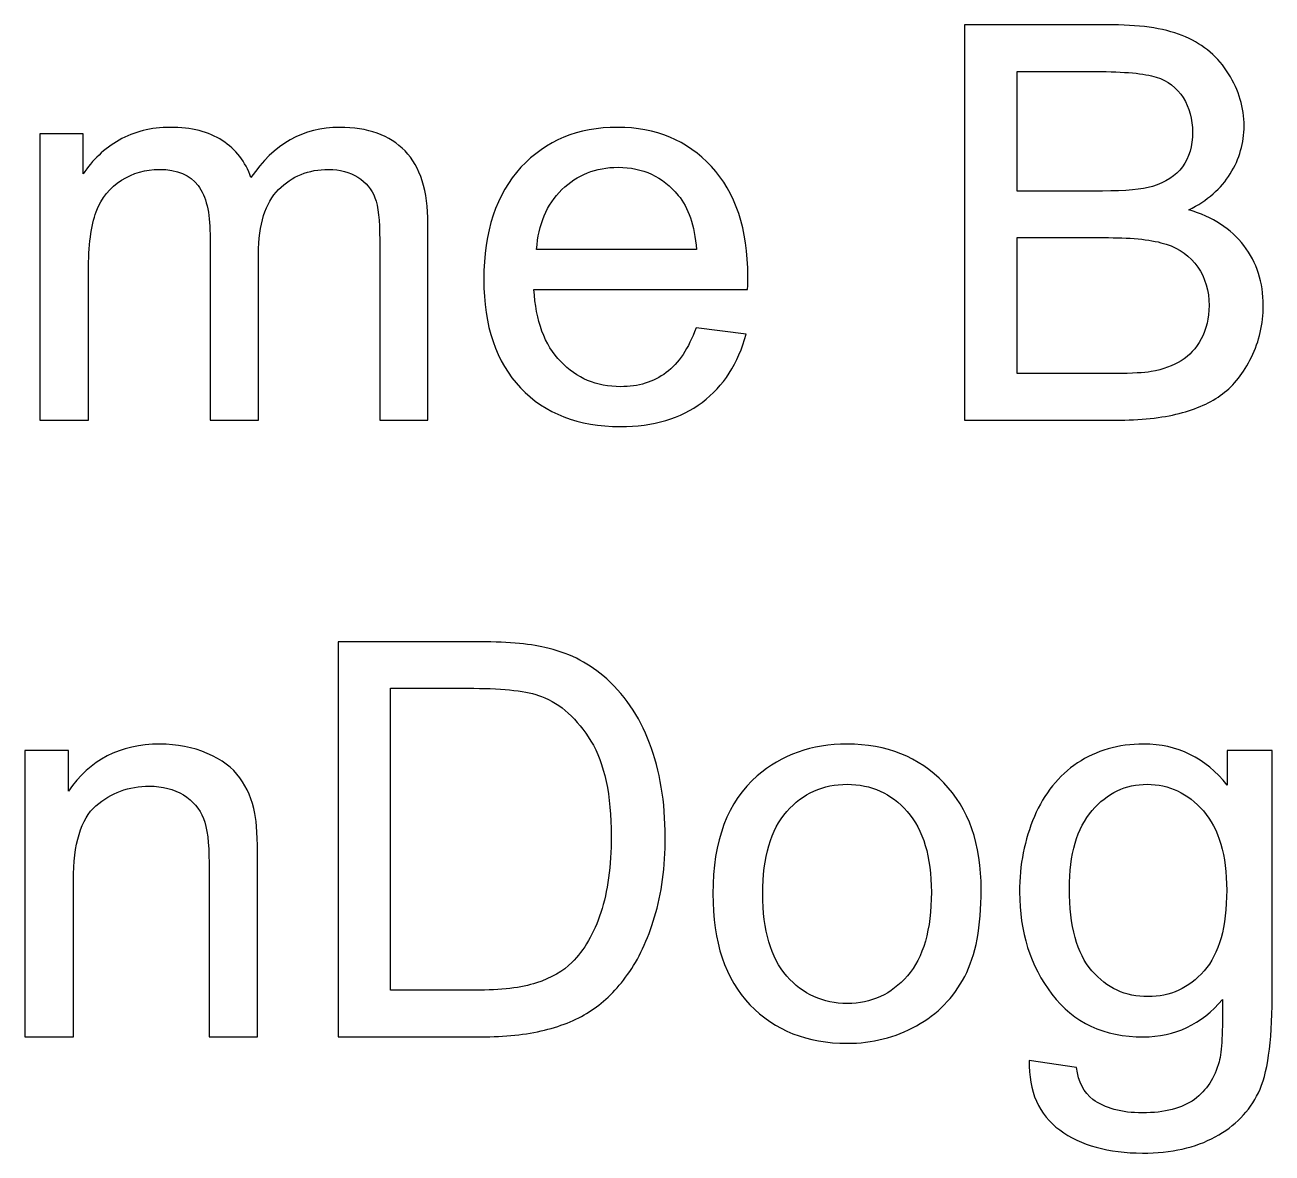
# Model space of a CAD drawing. Header units: centimetres. Extents: x -24.8 to 34.2, y -10 to 25.5.
# Drawn here: x -10.96 to -3, y 18.24 to 25.45 of the extents above; entities that cross this region are included whole.
import ezdxf

# ---------------------------------------------------------------- set-up
doc = ezdxf.new("R2010")
doc.units = ezdxf.units.CM
doc.header["$MEASUREMENT"] = 0
doc.layers.add('Layer 1', color=7, linetype='Continuous')

msp = doc.modelspace()

# ---------------------------------------------------------------- linework, layer by layer
at = {"layer": 'Layer 1', "color": 250}
for points, knots in [([(-4.9613, 22.92589), (-4.9613, 22.92589), (-4.9613, 25.45119), (-4.9613, 25.45119), (-4.9613, 25.45119), (-4.9613, 25.45119), (-4.01351, 25.45119), (-4.01351, 25.45119), (-4.01351, 25.45119), (-3.82066, 25.45119), (-3.66603, 25.42532), (-3.54961, 25.37475), (-3.54961, 25.37475), (-3.4326, 25.3236), (-3.34147, 25.24481), (-3.27562, 25.13839), (-3.27562, 25.13839), (-3.20977, 25.03256), (-3.17625, 24.92143), (-3.17625, 24.80502), (-3.17625, 24.80502), (-3.17625, 24.69742), (-3.20565, 24.5957), (-3.26445, 24.50045), (-3.26445, 24.50045), (-3.32266, 24.4052), (-3.41144, 24.32818), (-3.52962, 24.26938), (-3.52962, 24.26938), (-3.37675, 24.2247), (-3.25974, 24.14826), (-3.17743, 24.04067), (-3.17743, 24.04067), (-3.09511, 23.93248), (-3.05396, 23.80489), (-3.05396, 23.6579), (-3.05396, 23.6579), (-3.05396, 23.53972), (-3.07924, 23.42977), (-3.12922, 23.32806), (-3.12922, 23.32806), (-3.17919, 23.22634), (-3.24093, 23.14814), (-3.31442, 23.09287), (-3.31442, 23.09287), (-3.38792, 23.0376), (-3.48023, 22.99645), (-3.59077, 22.96822), (-3.59077, 22.96822), (-3.7013, 22.94), (-3.83712, 22.92589), (-3.99822, 22.92589), (-3.99822, 22.92589), (-3.99822, 22.92589), (-4.9613, 22.92589), (-4.9613, 22.92589)], [0, 0, 0, 0, 0.0714286, 0.0714286, 0.0714286, 0.0714286, 0.1428571, 0.1428571, 0.1428571, 0.1428571, 0.2142857, 0.2142857, 0.2142857, 0.2142857, 0.2857143, 0.2857143, 0.2857143, 0.2857143, 0.3571429, 0.3571429, 0.3571429, 0.3571429, 0.4285714, 0.4285714, 0.4285714, 0.4285714, 0.5, 0.5, 0.5, 0.5, 0.5714286, 0.5714286, 0.5714286, 0.5714286, 0.6428571, 0.6428571, 0.6428571, 0.6428571, 0.7142857, 0.7142857, 0.7142857, 0.7142857, 0.7857143, 0.7857143, 0.7857143, 0.7857143, 0.8571429, 0.8571429, 0.8571429, 0.8571429, 0.9285714, 0.9285714, 0.9285714, 0.9285714, 1, 1, 1, 1]), ([(-4.62675, 24.38991), (-4.62675, 24.38991), (-4.08054, 24.38991), (-4.08054, 24.38991), (-4.08054, 24.38991), (-3.93296, 24.38991), (-3.82654, 24.39991), (-3.76186, 24.41931), (-3.76186, 24.41931), (-3.6772, 24.44459), (-3.61311, 24.48634), (-3.57019, 24.54514), (-3.57019, 24.54514), (-3.52727, 24.60393), (-3.50551, 24.67743), (-3.50551, 24.76562), (-3.50551, 24.76562), (-3.50551, 24.84911), (-3.5255, 24.9232), (-3.56548, 24.9867), (-3.56548, 24.9867), (-3.60605, 25.05078), (-3.66367, 25.09429), (-3.73776, 25.11781), (-3.73776, 25.11781), (-3.81243, 25.14133), (-3.9406, 25.15309), (-4.12228, 25.15309), (-4.12228, 25.15309), (-4.12228, 25.15309), (-4.62675, 25.15309), (-4.62675, 25.15309), (-4.62675, 25.15309), (-4.62675, 25.15309), (-4.62675, 24.38991), (-4.62675, 24.38991)], [0, 0, 0, 0, 0.1111111, 0.1111111, 0.1111111, 0.1111111, 0.2222222, 0.2222222, 0.2222222, 0.2222222, 0.3333333, 0.3333333, 0.3333333, 0.3333333, 0.4444444, 0.4444444, 0.4444444, 0.4444444, 0.5555556, 0.5555556, 0.5555556, 0.5555556, 0.6666667, 0.6666667, 0.6666667, 0.6666667, 0.7777778, 0.7777778, 0.7777778, 0.7777778, 0.8888889, 0.8888889, 0.8888889, 0.8888889, 1, 1, 1, 1]), ([(-10.86738, 22.92589), (-10.86738, 22.92589), (-10.86738, 24.75504), (-10.86738, 24.75504), (-10.86738, 24.75504), (-10.86738, 24.75504), (-10.59045, 24.75504), (-10.59045, 24.75504), (-10.59045, 24.75504), (-10.59045, 24.75504), (-10.59045, 24.49869), (-10.59045, 24.49869), (-10.59045, 24.49869), (-10.53283, 24.58806), (-10.45639, 24.66038), (-10.36114, 24.71447), (-10.36114, 24.71447), (-10.26589, 24.76915), (-10.15712, 24.79678), (-10.03541, 24.79678), (-10.03541, 24.79678), (-9.90018, 24.79678), (-9.78906, 24.76856), (-9.70263, 24.71212), (-9.70263, 24.71212), (-9.61561, 24.65567), (-9.55446, 24.57747), (-9.51918, 24.47634), (-9.51918, 24.47634), (-9.37395, 24.68977), (-9.18581, 24.79678), (-8.95415, 24.79678), (-8.95415, 24.79678), (-8.77247, 24.79678), (-8.63312, 24.74622), (-8.53552, 24.64568), (-8.53552, 24.64568), (-8.43792, 24.54514), (-8.38912, 24.3905), (-8.38912, 24.18178), (-8.38912, 24.18178), (-8.38912, 24.18178), (-8.38912, 22.92589), (-8.38912, 22.92589), (-8.38912, 22.92589), (-8.38912, 22.92589), (-8.69721, 22.92589), (-8.69721, 22.92589), (-8.69721, 22.92589), (-8.69721, 22.92589), (-8.69721, 24.07829), (-8.69721, 24.07829), (-8.69721, 24.07829), (-8.69721, 24.20235), (-8.70721, 24.29172), (-8.7272, 24.34641), (-8.7272, 24.34641), (-8.74778, 24.4005), (-8.78423, 24.44459), (-8.83656, 24.47811), (-8.83656, 24.47811), (-8.88947, 24.51103), (-8.9518, 24.52809), (-9.02294, 24.52809), (-9.02294, 24.52809), (-9.15171, 24.52809), (-9.25813, 24.48516), (-9.34338, 24.39932), (-9.34338, 24.39932), (-9.42805, 24.31407), (-9.47097, 24.17707), (-9.47097, 23.98892), (-9.47097, 23.98892), (-9.47097, 23.98892), (-9.47097, 22.92589), (-9.47097, 22.92589), (-9.47097, 22.92589), (-9.47097, 22.92589), (-9.78082, 22.92589), (-9.78082, 22.92589), (-9.78082, 22.92589), (-9.78082, 22.92589), (-9.78082, 24.11416), (-9.78082, 24.11416), (-9.78082, 24.11416), (-9.78082, 24.25233), (-9.80611, 24.35581), (-9.85667, 24.4246), (-9.85667, 24.4246), (-9.90724, 24.4934), (-9.98955, 24.52809), (-10.10479, 24.52809), (-10.10479, 24.52809), (-10.19181, 24.52809), (-10.27236, 24.50516), (-10.34644, 24.45871), (-10.34644, 24.45871), (-10.42053, 24.41285), (-10.47462, 24.34582), (-10.50754, 24.25762), (-10.50754, 24.25762), (-10.54106, 24.16884), (-10.55752, 24.04125), (-10.55752, 23.87486), (-10.55752, 23.87486), (-10.55752, 23.87486), (-10.55752, 22.92589), (-10.55752, 22.92589), (-10.55752, 22.92589), (-10.55752, 22.92589), (-10.86738, 22.92589), (-10.86738, 22.92589)], [0, 0, 0, 0, 0.0357143, 0.0357143, 0.0357143, 0.0357143, 0.0714286, 0.0714286, 0.0714286, 0.0714286, 0.1071429, 0.1071429, 0.1071429, 0.1071429, 0.1428571, 0.1428571, 0.1428571, 0.1428571, 0.1785714, 0.1785714, 0.1785714, 0.1785714, 0.2142857, 0.2142857, 0.2142857, 0.2142857, 0.25, 0.25, 0.25, 0.25, 0.2857143, 0.2857143, 0.2857143, 0.2857143, 0.3214286, 0.3214286, 0.3214286, 0.3214286, 0.3571429, 0.3571429, 0.3571429, 0.3571429, 0.3928571, 0.3928571, 0.3928571, 0.3928571, 0.4285714, 0.4285714, 0.4285714, 0.4285714, 0.4642857, 0.4642857, 0.4642857, 0.4642857, 0.5, 0.5, 0.5, 0.5, 0.5357143, 0.5357143, 0.5357143, 0.5357143, 0.5714286, 0.5714286, 0.5714286, 0.5714286, 0.6071429, 0.6071429, 0.6071429, 0.6071429, 0.6428571, 0.6428571, 0.6428571, 0.6428571, 0.6785714, 0.6785714, 0.6785714, 0.6785714, 0.7142857, 0.7142857, 0.7142857, 0.7142857, 0.75, 0.75, 0.75, 0.75, 0.7857143, 0.7857143, 0.7857143, 0.7857143, 0.8214286, 0.8214286, 0.8214286, 0.8214286, 0.8571429, 0.8571429, 0.8571429, 0.8571429, 0.8928571, 0.8928571, 0.8928571, 0.8928571, 0.9285714, 0.9285714, 0.9285714, 0.9285714, 0.9642857, 0.9642857, 0.9642857, 0.9642857, 1, 1, 1, 1]), ([(-6.67698, 23.51503), (-6.67698, 23.51503), (-6.35654, 23.47563), (-6.35654, 23.47563), (-6.35654, 23.47563), (-6.4071, 23.28807), (-6.50059, 23.14285), (-6.637, 23.03937), (-6.637, 23.03937), (-6.77399, 22.93647), (-6.94862, 22.88473), (-7.16087, 22.88473), (-7.16087, 22.88473), (-7.42839, 22.88473), (-7.64065, 22.96705), (-7.79704, 23.13168), (-7.79704, 23.13168), (-7.95403, 23.29631), (-8.03223, 23.52737), (-8.03223, 23.82488), (-8.03223, 23.82488), (-8.03223, 24.13298), (-7.95285, 24.37169), (-7.79469, 24.54161), (-7.79469, 24.54161), (-7.63594, 24.71153), (-7.43074, 24.79678), (-7.17792, 24.79678), (-7.17792, 24.79678), (-6.93333, 24.79678), (-6.73342, 24.71329), (-6.57879, 24.5469), (-6.57879, 24.5469), (-6.42357, 24.38051), (-6.34595, 24.14591), (-6.34595, 23.84429), (-6.34595, 23.84429), (-6.34595, 23.82547), (-6.34654, 23.79784), (-6.34772, 23.76138), (-6.34772, 23.76138), (-6.34772, 23.76138), (-7.71179, 23.76138), (-7.71179, 23.76138), (-7.71179, 23.76138), (-7.70062, 23.5603), (-7.64359, 23.40625), (-7.54128, 23.29983), (-7.54128, 23.29983), (-7.43898, 23.19282), (-7.31198, 23.13932), (-7.15911, 23.13932), (-7.15911, 23.13932), (-7.04563, 23.13932), (-6.94862, 23.16931), (-6.86806, 23.22928), (-6.86806, 23.22928), (-6.78751, 23.28866), (-6.72401, 23.38391), (-6.67698, 23.51503)], [0, 0, 0, 0, 0.0666667, 0.0666667, 0.0666667, 0.0666667, 0.1333333, 0.1333333, 0.1333333, 0.1333333, 0.2, 0.2, 0.2, 0.2, 0.2666667, 0.2666667, 0.2666667, 0.2666667, 0.3333333, 0.3333333, 0.3333333, 0.3333333, 0.4, 0.4, 0.4, 0.4, 0.4666667, 0.4666667, 0.4666667, 0.4666667, 0.5333333, 0.5333333, 0.5333333, 0.5333333, 0.6, 0.6, 0.6, 0.6, 0.6666667, 0.6666667, 0.6666667, 0.6666667, 0.7333333, 0.7333333, 0.7333333, 0.7333333, 0.8, 0.8, 0.8, 0.8, 0.8666667, 0.8666667, 0.8666667, 0.8666667, 0.9333333, 0.9333333, 0.9333333, 0.9333333, 1, 1, 1, 1]), ([(-7.69474, 24.01656), (-7.69474, 24.01656), (-6.67345, 24.01656), (-6.67345, 24.01656), (-6.67345, 24.01656), (-6.68697, 24.17002), (-6.72637, 24.28585), (-6.79045, 24.36228), (-6.79045, 24.36228), (-6.88923, 24.48164), (-7.01741, 24.54161), (-7.17439, 24.54161), (-7.17439, 24.54161), (-7.31668, 24.54161), (-7.43662, 24.49398), (-7.53364, 24.39873), (-7.53364, 24.39873), (-7.63065, 24.30348), (-7.68416, 24.1759), (-7.69474, 24.01656)], [0, 0, 0, 0, 0.2, 0.2, 0.2, 0.2, 0.4, 0.4, 0.4, 0.4, 0.6, 0.6, 0.6, 0.6, 0.8, 0.8, 0.8, 0.8, 1, 1, 1, 1]), ([(-4.62675, 23.22399), (-4.62675, 23.22399), (-3.99822, 23.22399), (-3.99822, 23.22399), (-3.99822, 23.22399), (-3.89004, 23.22399), (-3.81419, 23.2281), (-3.77068, 23.23575), (-3.77068, 23.23575), (-3.69366, 23.24986), (-3.62957, 23.27279), (-3.57783, 23.30513), (-3.57783, 23.30513), (-3.52609, 23.33688), (-3.48376, 23.38391), (-3.45024, 23.44506), (-3.45024, 23.44506), (-3.41732, 23.5068), (-3.40027, 23.57735), (-3.40027, 23.6579), (-3.40027, 23.6579), (-3.40027, 23.75198), (-3.42437, 23.8337), (-3.47259, 23.90367), (-3.47259, 23.90367), (-3.5208, 23.97305), (-3.58783, 24.02185), (-3.67367, 24.05007), (-3.67367, 24.05007), (-3.75892, 24.07771), (-3.8824, 24.09182), (-4.04291, 24.09182), (-4.04291, 24.09182), (-4.04291, 24.09182), (-4.62675, 24.09182), (-4.62675, 24.09182), (-4.62675, 24.09182), (-4.62675, 24.09182), (-4.62675, 23.22399), (-4.62675, 23.22399)], [0, 0, 0, 0, 0.1, 0.1, 0.1, 0.1, 0.2, 0.2, 0.2, 0.2, 0.3, 0.3, 0.3, 0.3, 0.4, 0.4, 0.4, 0.4, 0.5, 0.5, 0.5, 0.5, 0.6, 0.6, 0.6, 0.6, 0.7, 0.7, 0.7, 0.7, 0.8, 0.8, 0.8, 0.8, 0.9, 0.9, 0.9, 0.9, 1, 1, 1, 1]), ([(-8.9615, 18.98478), (-8.9615, 18.98478), (-8.9615, 21.51008), (-8.9615, 21.51008), (-8.9615, 21.51008), (-8.9615, 21.51008), (-8.09191, 21.51008), (-8.09191, 21.51008), (-8.09191, 21.51008), (-7.89553, 21.51008), (-7.7456, 21.49773), (-7.64212, 21.47362), (-7.64212, 21.47362), (-7.49748, 21.4407), (-7.37401, 21.38014), (-7.2717, 21.29312), (-7.2717, 21.29312), (-7.13882, 21.18023), (-7.03887, 21.03677), (-6.97302, 20.86155), (-6.97302, 20.86155), (-6.90658, 20.68634), (-6.87365, 20.48643), (-6.87365, 20.26124), (-6.87365, 20.26124), (-6.87365, 20.06957), (-6.89599, 19.89965), (-6.94127, 19.75148), (-6.94127, 19.75148), (-6.98595, 19.60332), (-7.04298, 19.48043), (-7.11354, 19.38342), (-7.11354, 19.38342), (-7.18351, 19.2864), (-7.25994, 19.20997), (-7.34343, 19.1547), (-7.34343, 19.1547), (-7.42634, 19.09884), (-7.52688, 19.05651), (-7.64447, 19.0277), (-7.64447, 19.0277), (-7.76265, 18.99889), (-7.89788, 18.98478), (-8.05016, 18.98478), (-8.05016, 18.98478), (-8.05016, 18.98478), (-8.9615, 18.98478), (-8.9615, 18.98478)], [0, 0, 0, 0, 0.0833333, 0.0833333, 0.0833333, 0.0833333, 0.1666667, 0.1666667, 0.1666667, 0.1666667, 0.25, 0.25, 0.25, 0.25, 0.3333333, 0.3333333, 0.3333333, 0.3333333, 0.4166667, 0.4166667, 0.4166667, 0.4166667, 0.5, 0.5, 0.5, 0.5, 0.5833333, 0.5833333, 0.5833333, 0.5833333, 0.6666667, 0.6666667, 0.6666667, 0.6666667, 0.75, 0.75, 0.75, 0.75, 0.8333333, 0.8333333, 0.8333333, 0.8333333, 0.9166667, 0.9166667, 0.9166667, 0.9166667, 1, 1, 1, 1]), ([(-8.62754, 19.28288), (-8.62754, 19.28288), (-8.08838, 19.28288), (-8.08838, 19.28288), (-8.08838, 19.28288), (-7.92199, 19.28288), (-7.79087, 19.29816), (-7.69621, 19.32933), (-7.69621, 19.32933), (-7.60155, 19.36049), (-7.52629, 19.404), (-7.46985, 19.46044), (-7.46985, 19.46044), (-7.39047, 19.53923), (-7.32873, 19.64624), (-7.28464, 19.7797), (-7.28464, 19.7797), (-7.24054, 19.91376), (-7.2182, 20.07545), (-7.2182, 20.26654), (-7.2182, 20.26654), (-7.2182, 20.53053), (-7.26171, 20.73338), (-7.34814, 20.87508), (-7.34814, 20.87508), (-7.43516, 21.01736), (-7.5404, 21.11203), (-7.66446, 21.16024), (-7.66446, 21.16024), (-7.75383, 21.19493), (-7.89847, 21.21198), (-8.09661, 21.21198), (-8.09661, 21.21198), (-8.09661, 21.21198), (-8.62754, 21.21198), (-8.62754, 21.21198), (-8.62754, 21.21198), (-8.62754, 21.21198), (-8.62754, 19.28288), (-8.62754, 19.28288)], [0, 0, 0, 0, 0.1, 0.1, 0.1, 0.1, 0.2, 0.2, 0.2, 0.2, 0.3, 0.3, 0.3, 0.3, 0.4, 0.4, 0.4, 0.4, 0.5, 0.5, 0.5, 0.5, 0.6, 0.6, 0.6, 0.6, 0.7, 0.7, 0.7, 0.7, 0.8, 0.8, 0.8, 0.8, 0.9, 0.9, 0.9, 0.9, 1, 1, 1, 1]), ([(-10.96293, 18.98478), (-10.96293, 18.98478), (-10.96293, 20.81393), (-10.96293, 20.81393), (-10.96293, 20.81393), (-10.96293, 20.81393), (-10.68423, 20.81393), (-10.68423, 20.81393), (-10.68423, 20.81393), (-10.68423, 20.81393), (-10.68423, 20.55405), (-10.68423, 20.55405), (-10.68423, 20.55405), (-10.54959, 20.75513), (-10.35556, 20.85567), (-10.10215, 20.85567), (-10.10215, 20.85567), (-9.99161, 20.85567), (-9.89049, 20.83568), (-9.79818, 20.79629), (-9.79818, 20.79629), (-9.70528, 20.75631), (-9.63649, 20.70457), (-9.59062, 20.63989), (-9.59062, 20.63989), (-9.54418, 20.5758), (-9.51243, 20.49937), (-9.49361, 20.41117), (-9.49361, 20.41117), (-9.48244, 20.35355), (-9.47656, 20.25301), (-9.47656, 20.10955), (-9.47656, 20.10955), (-9.47656, 20.10955), (-9.47656, 18.98478), (-9.47656, 18.98478), (-9.47656, 18.98478), (-9.47656, 18.98478), (-9.787, 18.98478), (-9.787, 18.98478), (-9.787, 18.98478), (-9.787, 18.98478), (-9.787, 20.09779), (-9.787, 20.09779), (-9.787, 20.09779), (-9.787, 20.22362), (-9.79876, 20.31828), (-9.82287, 20.38119), (-9.82287, 20.38119), (-9.84698, 20.44351), (-9.8899, 20.49349), (-9.95105, 20.53053), (-9.95105, 20.53053), (-10.01278, 20.56816), (-10.08451, 20.58698), (-10.16742, 20.58698), (-10.16742, 20.58698), (-10.29971, 20.58698), (-10.41318, 20.54464), (-10.50961, 20.46115), (-10.50961, 20.46115), (-10.60545, 20.37707), (-10.65307, 20.21832), (-10.65307, 19.98373), (-10.65307, 19.98373), (-10.65307, 19.98373), (-10.65307, 18.98478), (-10.65307, 18.98478), (-10.65307, 18.98478), (-10.65307, 18.98478), (-10.96293, 18.98478), (-10.96293, 18.98478)], [0, 0, 0, 0, 0.0555556, 0.0555556, 0.0555556, 0.0555556, 0.1111111, 0.1111111, 0.1111111, 0.1111111, 0.1666667, 0.1666667, 0.1666667, 0.1666667, 0.2222222, 0.2222222, 0.2222222, 0.2222222, 0.2777778, 0.2777778, 0.2777778, 0.2777778, 0.3333333, 0.3333333, 0.3333333, 0.3333333, 0.3888889, 0.3888889, 0.3888889, 0.3888889, 0.4444444, 0.4444444, 0.4444444, 0.4444444, 0.5, 0.5, 0.5, 0.5, 0.5555556, 0.5555556, 0.5555556, 0.5555556, 0.6111111, 0.6111111, 0.6111111, 0.6111111, 0.6666667, 0.6666667, 0.6666667, 0.6666667, 0.7222222, 0.7222222, 0.7222222, 0.7222222, 0.7777778, 0.7777778, 0.7777778, 0.7777778, 0.8333333, 0.8333333, 0.8333333, 0.8333333, 0.8888889, 0.8888889, 0.8888889, 0.8888889, 0.9444444, 0.9444444, 0.9444444, 0.9444444, 1, 1, 1, 1]), ([(-6.56909, 19.89965), (-6.56909, 20.23831), (-6.47501, 20.48937), (-6.28628, 20.65224), (-6.28628, 20.65224), (-6.12929, 20.78747), (-5.93761, 20.85567), (-5.71125, 20.85567), (-5.71125, 20.85567), (-5.4596, 20.85567), (-5.25382, 20.77336), (-5.09448, 20.60814), (-5.09448, 20.60814), (-4.93455, 20.44351), (-4.85518, 20.21597), (-4.85518, 19.92552), (-4.85518, 19.92552), (-4.85518, 19.68975), (-4.89046, 19.50454), (-4.96101, 19.36989), (-4.96101, 19.36989), (-5.03157, 19.23466), (-5.13446, 19.13001), (-5.2691, 19.05534), (-5.2691, 19.05534), (-5.40433, 18.98066), (-5.55132, 18.94362), (-5.71125, 18.94362), (-5.71125, 18.94362), (-5.96701, 18.94362), (-6.17398, 19.02535), (-6.33214, 19.18998), (-6.33214, 19.18998), (-6.4903, 19.35402), (-6.56909, 19.59038), (-6.56909, 19.89965)], [0, 0, 0, 0, 0.1111111, 0.1111111, 0.1111111, 0.1111111, 0.2222222, 0.2222222, 0.2222222, 0.2222222, 0.3333333, 0.3333333, 0.3333333, 0.3333333, 0.4444444, 0.4444444, 0.4444444, 0.4444444, 0.5555556, 0.5555556, 0.5555556, 0.5555556, 0.6666667, 0.6666667, 0.6666667, 0.6666667, 0.7777778, 0.7777778, 0.7777778, 0.7777778, 0.8888889, 0.8888889, 0.8888889, 0.8888889, 1, 1, 1, 1]), ([(-4.54826, 18.83309), (-4.54826, 18.83309), (-4.24664, 18.7884), (-4.24664, 18.7884), (-4.24664, 18.7884), (-4.23429, 18.6955), (-4.19901, 18.62789), (-4.14198, 18.58497), (-4.14198, 18.58497), (-4.06495, 18.52793), (-3.95971, 18.49912), (-3.82683, 18.49912), (-3.82683, 18.49912), (-3.68278, 18.49912), (-3.57224, 18.52793), (-3.49404, 18.58497), (-3.49404, 18.58497), (-3.41585, 18.64259), (-3.36352, 18.72314), (-3.33588, 18.82603), (-3.33588, 18.82603), (-3.31942, 18.88953), (-3.31236, 19.02182), (-3.31354, 19.22408), (-3.31354, 19.22408), (-3.44877, 19.06474), (-3.61752, 18.98478), (-3.81977, 18.98478), (-3.81977, 18.98478), (-4.07142, 18.98478), (-4.26604, 19.07533), (-4.40362, 19.25701), (-4.40362, 19.25701), (-4.5412, 19.4381), (-4.61058, 19.65623), (-4.61058, 19.90964), (-4.61058, 19.90964), (-4.61058, 20.08427), (-4.57883, 20.24537), (-4.51592, 20.39295), (-4.51592, 20.39295), (-4.45242, 20.54053), (-4.3607, 20.65459), (-4.24076, 20.73514), (-4.24076, 20.73514), (-4.12081, 20.8151), (-3.9797, 20.85567), (-3.81801, 20.85567), (-3.81801, 20.85567), (-3.60223, 20.85567), (-3.42408, 20.76807), (-3.28414, 20.59344), (-3.28414, 20.59344), (-3.28414, 20.59344), (-3.28414, 20.81393), (-3.28414, 20.81393), (-3.28414, 20.81393), (-3.28414, 20.81393), (-2.9978, 20.81393), (-2.9978, 20.81393), (-2.9978, 20.81393), (-2.9978, 20.81393), (-2.9978, 19.2329), (-2.9978, 19.2329), (-2.9978, 19.2329), (-2.9978, 18.94833), (-3.0272, 18.74607), (-3.08482, 18.6273), (-3.08482, 18.6273), (-3.14303, 18.50853), (-3.23475, 18.41446), (-3.36058, 18.34567), (-3.36058, 18.34567), (-3.4864, 18.27687), (-3.64103, 18.24218), (-3.82507, 18.24218), (-3.82507, 18.24218), (-4.0432, 18.24218), (-4.21959, 18.29157), (-4.35364, 18.38976), (-4.35364, 18.38976), (-4.48829, 18.48795), (-4.55296, 18.63553), (-4.54826, 18.83309)], [0, 0, 0, 0, 0.047619, 0.047619, 0.047619, 0.047619, 0.0952381, 0.0952381, 0.0952381, 0.0952381, 0.1428571, 0.1428571, 0.1428571, 0.1428571, 0.1904762, 0.1904762, 0.1904762, 0.1904762, 0.2380952, 0.2380952, 0.2380952, 0.2380952, 0.2857143, 0.2857143, 0.2857143, 0.2857143, 0.3333333, 0.3333333, 0.3333333, 0.3333333, 0.3809524, 0.3809524, 0.3809524, 0.3809524, 0.4285714, 0.4285714, 0.4285714, 0.4285714, 0.4761905, 0.4761905, 0.4761905, 0.4761905, 0.5238095, 0.5238095, 0.5238095, 0.5238095, 0.5714286, 0.5714286, 0.5714286, 0.5714286, 0.6190476, 0.6190476, 0.6190476, 0.6190476, 0.6666667, 0.6666667, 0.6666667, 0.6666667, 0.7142857, 0.7142857, 0.7142857, 0.7142857, 0.7619048, 0.7619048, 0.7619048, 0.7619048, 0.8095238, 0.8095238, 0.8095238, 0.8095238, 0.8571429, 0.8571429, 0.8571429, 0.8571429, 0.9047619, 0.9047619, 0.9047619, 0.9047619, 0.952381, 0.952381, 0.952381, 0.952381, 1, 1, 1, 1]), ([(-6.25041, 19.89965), (-6.25041, 19.66505), (-6.19926, 19.48984), (-6.09695, 19.37342), (-6.09695, 19.37342), (-5.99465, 19.25642), (-5.86588, 19.19821), (-5.71125, 19.19821), (-5.71125, 19.19821), (-5.5572, 19.19821), (-5.42903, 19.25701), (-5.32672, 19.37401), (-5.32672, 19.37401), (-5.22501, 19.49101), (-5.17385, 19.66976), (-5.17385, 19.90964), (-5.17385, 19.90964), (-5.17385, 20.13601), (-5.22501, 20.30769), (-5.3279, 20.42411), (-5.3279, 20.42411), (-5.43079, 20.54053), (-5.55838, 20.59873), (-5.71125, 20.59873), (-5.71125, 20.59873), (-5.86588, 20.59873), (-5.99465, 20.54053), (-6.09695, 20.4247), (-6.09695, 20.4247), (-6.19926, 20.30887), (-6.25041, 20.13366), (-6.25041, 19.89965)], [0, 0, 0, 0, 0.125, 0.125, 0.125, 0.125, 0.25, 0.25, 0.25, 0.25, 0.375, 0.375, 0.375, 0.375, 0.5, 0.5, 0.5, 0.5, 0.625, 0.625, 0.625, 0.625, 0.75, 0.75, 0.75, 0.75, 0.875, 0.875, 0.875, 0.875, 1, 1, 1, 1]), ([(-4.29191, 19.93199), (-4.29191, 19.6921), (-4.24428, 19.51689), (-4.14845, 19.40694), (-4.14845, 19.40694), (-4.0532, 19.2964), (-3.93384, 19.24172), (-3.79038, 19.24172), (-3.79038, 19.24172), (-3.64809, 19.24172), (-3.52873, 19.2964), (-3.43231, 19.40576), (-3.43231, 19.40576), (-3.33588, 19.51571), (-3.28767, 19.68739), (-3.28767, 19.92199), (-3.28767, 19.92199), (-3.28767, 20.146), (-3.33706, 20.31475), (-3.43642, 20.42823), (-3.43642, 20.42823), (-3.53579, 20.5417), (-3.65573, 20.59873), (-3.79567, 20.59873), (-3.79567, 20.59873), (-3.93325, 20.59873), (-4.05026, 20.54288), (-4.14727, 20.43058), (-4.14727, 20.43058), (-4.2437, 20.31887), (-4.29191, 20.15247), (-4.29191, 19.93199)], [0, 0, 0, 0, 0.125, 0.125, 0.125, 0.125, 0.25, 0.25, 0.25, 0.25, 0.375, 0.375, 0.375, 0.375, 0.5, 0.5, 0.5, 0.5, 0.625, 0.625, 0.625, 0.625, 0.75, 0.75, 0.75, 0.75, 0.875, 0.875, 0.875, 0.875, 1, 1, 1, 1])]:
    msp.add_open_spline(points, degree=3, knots=knots, dxfattribs=at)

doc.saveas('drawing.dxf')
